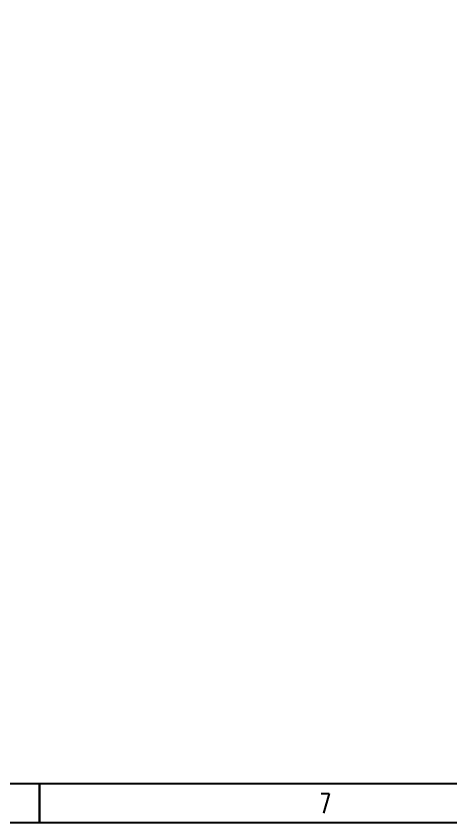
# Model space of a CAD drawing. Header units: inches. Extents: x 6 to 1195, y 7 to 848.
# Drawn here: x 890.7 to 1001.8, y 7.3 to 213.3 of the extents above; entities that cross this region are included whole.
import ezdxf

# ---------------------------------------------------------------- set-up
doc = ezdxf.new("R2010")
doc.units = ezdxf.units.IN
doc.header["$MEASUREMENT"] = 0
doc.layers.add('内层矩形', color=1, linetype='Continuous')
doc.layers.add('外层矩形', color=1, linetype='Continuous')
doc.styles.add('HZ', font='txt_____.ttf', dxfattribs={"width": 0.7, "bigfont": 'HZTXT'})

msp = doc.modelspace()

# ---------------------------------------------------------------- linework, layer by layer
msp.add_lwpolyline([(31.21, 838.29), (1185.13, 838.29), (1185.13, 17.29), (31.21, 17.29)], close=True)
at = {"flags": 128}
msp.add_lwpolyline([(896.65, 7.29), (896.65, 17.29)], dxfattribs=at)
at = {"color": 4, "flags": 128}
for points in [[(896.65, 17.29), (896.65, 7.29)], [(1195.21, 7.29), (6.21, 7.29)]]:
    msp.add_lwpolyline(points, dxfattribs=at)
at = {"layer": '内层矩形'}
msp.add_lwpolyline([(31.21, 838.29), (1185.13, 838.29), (1185.21, 17.29), (31.21, 17.29)], close=True, dxfattribs=at)
at = {"layer": '外层矩形'}
msp.add_lwpolyline([(6.21, 848.29), (1195.21, 848.29), (1195.21, 7.29), (6.21, 7.29)], close=True, dxfattribs=at)

# ---------------------------------------------------------------- texts
at = {"color": 0, "style": 'HZ', "width": 0.7}
msp.add_text('7', height=5, dxfattribs=at).set_placement((968.18, 9.79))

doc.saveas('drawing.dxf')
